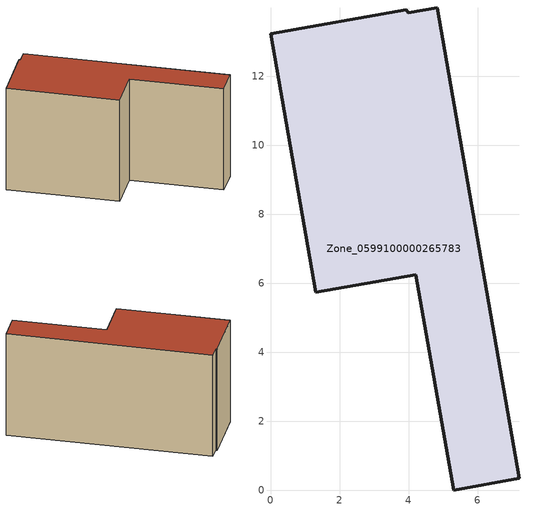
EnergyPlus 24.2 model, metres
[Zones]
Zone_0599100000265783
 floor ground (C_G): 4.21,6.24 1.31,5.73 0,13.23 3.94,13.92 3.98,13.83 4.83,13.97 7.21,0.34 5.31,0 z0
 wall outside (C_F): 3.94,13.92 0,13.23 1.31,5.73 4.21,6.24 5.31,0 7.21,0.34 4.83,13.97 3.98,13.83 3.94,13.92 z0:7.55
 roof outside (C_R): 4.83,13.97 3.98,13.83 3.94,13.92 0,13.23 1.31,5.73 4.21,6.24 5.31,0 7.21,0.34 z7.55
[BUILDING]
Pand.0599100000265783: North Axis=0; Terrain=City; Loads Convergence Tolerance Value=0.04; Temperature Convergence Tolerance Value=0.4; Solar Distribution=FullExterior; Maximum Number of Warmup Days=25; Minimum Number of Warmup Days=1
[Site:Location]
Rotterdam.The.Hague.AP_ZH_NLD Design_Conditions: Latitude=51.96; Longitude=4.45; Time Zone=1; Elevation=-4.5
[SITE:GROUNDTEMPERATURE:BUILDINGSURFACE]
18, 18, 18, 18, 18, 18, 18, 18, 18, 18, 18, 18
[MATERIAL] Thermal Absorptance=0.9; Solar Absorptance=0.7; Visible Absorptance=0.7
Name | Roughness | Thickness | Conductivity | Density | Specific Heat
G.TI.1946 | MediumSmooth | 0.15 | 1 | 540 | 1210
F.TI.1946 | Rough | 0.3 | 0.857143 | 1920 | 840
R.TI.1946 | MediumRough | 0.2 | 0.1 | 1500 | 1000
[CONSTRUCTION]
C_G: G.TI.1946
C_F: F.TI.1946
C_R: R.TI.1946
[ZONE]
Zone_0599100000265783: Type=1; Multiplier=1; Ceiling Height=Autocalculate; Volume=Autocalculate; Floor Area=autocalculate; Part of Total Floor Area=Yes
[ZONEINFILTRATION:DESIGNFLOWRATE]
Infil_Zone_0599100000265783: Zone or ZoneList or Space or SpaceList=Zone_0599100000265783; Schedule=AlwaysOn; Design Flow Rate Calculation Method=Flow/Area; Flow Rate per Floor Area=0.003; Constant Term Coefficient=1; Temperature Term Coefficient=0; Velocity Term Coefficient=0; Velocity Squared Term Coefficient=0
[HVACTEMPLATE:ZONE:IDEALLOADSAIRSYSTEM]
Zone_0599100000265783: Maximum Heating Supply Air Temperature=50; Minimum Cooling Supply Air Temperature=13; Maximum Heating Supply Air Humidity Ratio=0.0156; Minimum Cooling Supply Air Humidity Ratio=0.0077; Heating Limit=NoLimit; Cooling Limit=NoLimit; Dehumidification Control Type=ConstantSensibleHeatRatio; Cooling Sensible Heat Ratio=0.7; Dehumidification Setpoint=60; Humidification Control Type=None; Humidification Setpoint=30; Outdoor Air Method=None; Outdoor Air Flow Rate per Person=0.00944; Outdoor Air Flow Rate per Zone Floor Area=0; Outdoor Air Flow Rate per Zone=0; Demand Controlled Ventilation Type=None; Outdoor Air Economizer Type=NoEconomizer; Heat Recovery Type=None; Sensible Heat Recovery Effectiveness=0.7; Latent Heat Recovery Effectiveness=0.65
[ZONECONTROL:THERMOSTAT]
ThermostatControl_Zone_0599100000265783: Zone or ZoneList=Zone_0599100000265783; Control Type Schedule=DualSetpointControlType; Control 1=Thermostat_Zone_0599100000265783; Temperature Difference Between Cutout And Setpoint=0
[THERMOSTATSETPOINT:DUALSETPOINT]
Thermostat_Zone_0599100000265783: Heating Setpoint Temperature Schedule=HeatingSetpoint_Zone_0599100000265783; Cooling Setpoint Temperature Schedule=CoolingSetpoint_Zone_0599100000265783
[SCHEDULE:COMPACT]
HeatingSetpoint_Zone_0599100000265783: Through: 12/31, For: AllDays, Until: 24:00, 21
CoolingSetpoint_Zone_0599100000265783: Through: 12/31, For: AllDays, Until: 24:00, 24
DualSetpointControlType: Through: 12/31, For: AllDays, Until: 24:00, 4
AlwaysOn: Through: 12/31, For: AllDays, Until: 24:00, 1
